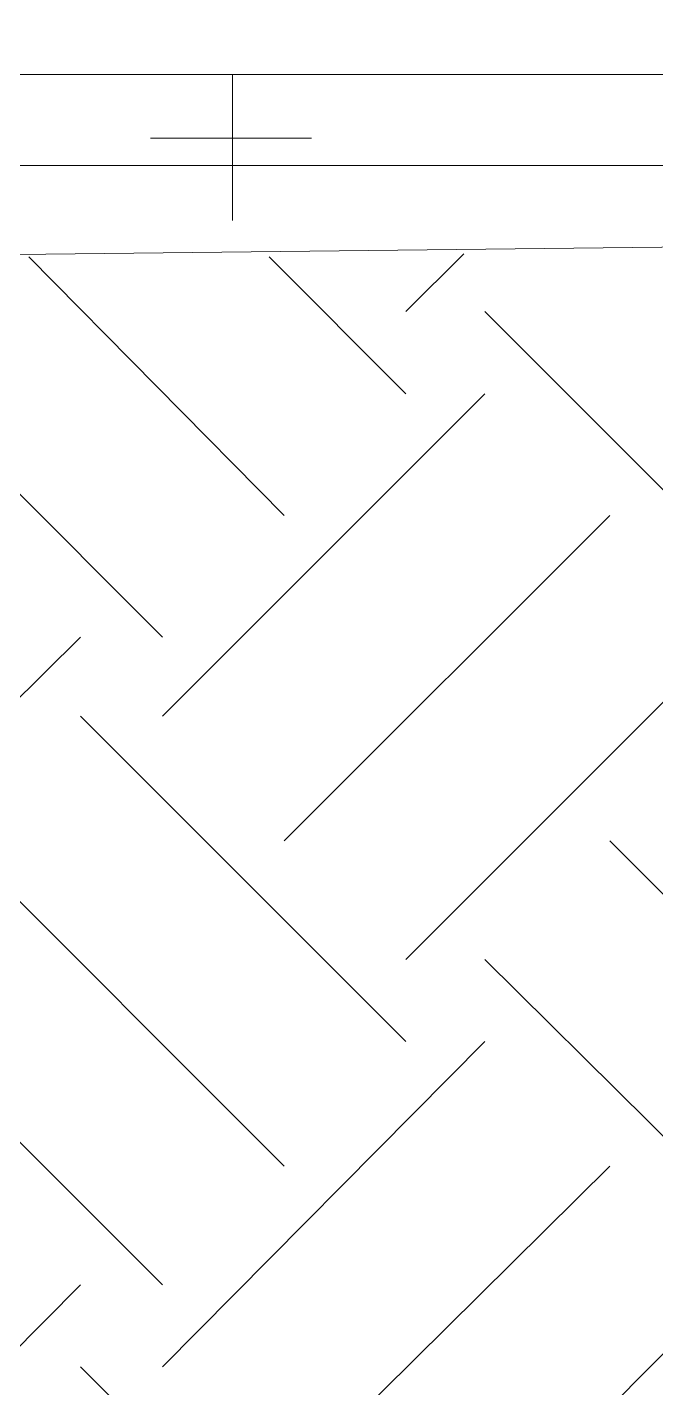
# Model space of a CAD drawing. Header units: millimetres. Extents: x 2928 to 3112, y 1220 to 1280.
# Drawn here: x 3095.891 to 3096.574, y 1250.853 to 1252.333 of the extents above; entities that cross this region are included whole.
import ezdxf

# ---------------------------------------------------------------- set-up
doc = ezdxf.new("R2010")
doc.units = ezdxf.units.MM

msp = doc.modelspace()

# ---------------------------------------------------------------- linework, layer by layer
at = {"color": 7, "linetype": 'Continuous', "lineweight": 9, "true_color": 0x000007}
msp.add_lwpolyline([(3095.83604, 1252.4302), (3097.33786, 1252.4302), (3097.33786, 1252.28134), (3095.83604, 1252.28134)], close=True, dxfattribs=at)
at = {"color": 9, "linetype": 'Continuous', "lineweight": 5, "true_color": 0xbababa}
for points in [[(3096.11391, 1252.12256), (3096.11391, 1252.28134), (3096.11391, 1252.28134)], [(3096.02459, 1252.21188), (3096.19992, 1252.21188), (3096.19992, 1252.21188)], [(3096.17014, 1251.80169), (3095.89227, 1252.08286), (3095.89227, 1252.08286)], [(3096.30246, 1251.93401), (3096.1536, 1252.08286), (3096.1536, 1252.08286)], [(3096.30246, 1252.02332), (3096.36531, 1252.08617), (3096.36531, 1252.08617)], [(3096.03782, 1251.66937), (3095.68387, 1252.02332), (3095.68387, 1252.02332)], [(3096.63657, 1251.77522), (3096.38847, 1252.02332), (3096.38847, 1252.02332)], [(3096.03782, 1251.58336), (3096.38847, 1251.93401), (3096.38847, 1251.93401)], [(3096.17014, 1251.44773), (3096.5241, 1251.80169), (3096.5241, 1251.80169)], [(3095.59456, 1251.31872), (3095.94851, 1251.66937), (3095.94851, 1251.66937)], [(3096.30246, 1251.31872), (3096.63657, 1251.65283), (3096.63657, 1251.65283)], [(3096.30246, 1251.22941), (3095.94851, 1251.58336), (3095.94851, 1251.58336)], [(3096.17014, 1251.09378), (3095.81619, 1251.44773), (3095.81619, 1251.44773)], [(3096.63657, 1251.33526), (3096.5241, 1251.44773), (3096.5241, 1251.44773)], [(3096.03782, 1250.96477), (3095.68387, 1251.31872), (3095.68387, 1251.31872)], [(3096.74573, 1250.96477), (3096.38847, 1251.31872), (3096.38847, 1251.31872)], [(3096.03782, 1250.87545), (3096.38847, 1251.22941), (3096.38847, 1251.22941)], [(3096.17014, 1250.74313), (3096.5241, 1251.09378), (3096.5241, 1251.09378)], [(3095.59456, 1250.60751), (3095.94851, 1250.96477), (3095.94851, 1250.96477)], [(3096.30246, 1250.60751), (3096.65642, 1250.96477), (3096.65642, 1250.96477)], [(3096.30246, 1250.5215), (3095.94851, 1250.87545), (3095.94851, 1250.87545)]]:
    msp.add_lwpolyline(points, dxfattribs=at)
at = {"color": 252, "linetype": 'Continuous', "lineweight": 5, "true_color": 0x989898}
msp.add_lwpolyline([(3096.63657, 1252.1821), (3094.18867, 1252.1821), (3094.18867, 1252.1821)], dxfattribs=at)
at = {"color": 7, "linetype": 'Continuous', "lineweight": 9, "true_color": 0x000007}
msp.add_lwpolyline([(3098.27071, 1252.11264), (3094.18867, 1252.06632), (3094.18867, 1252.06632)], dxfattribs=at)

doc.saveas('drawing.dxf')
